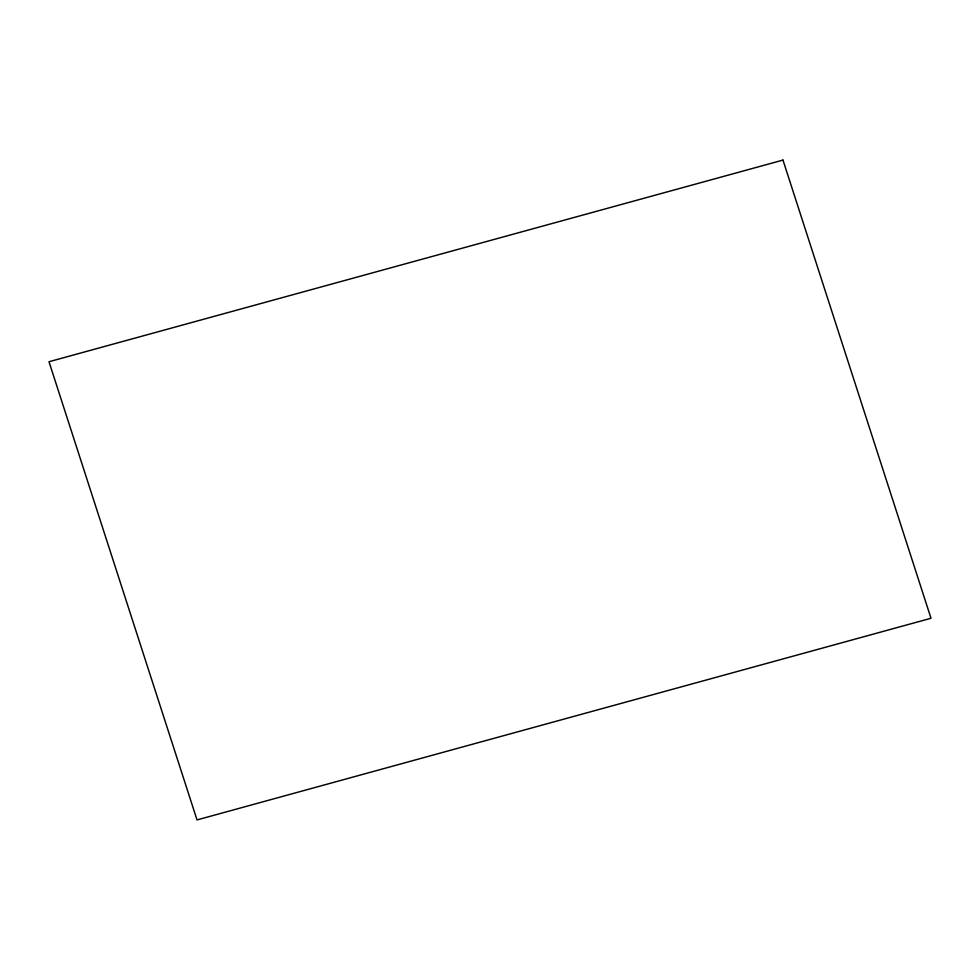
<?xml version="1.0" encoding="UTF-8"?>
<svg xmlns="http://www.w3.org/2000/svg" width="980" height="980" viewBox="0 0 980 980"><rect width="100%" height="100%" fill="white"/><g stroke="black" fill="none" stroke-linecap="round" stroke-linejoin="round"><path stroke-width="1.47" d="M782.971 160.083L49 361.73L197.029 819.917L931 618.27L782.971 160.083"/></g></svg>
